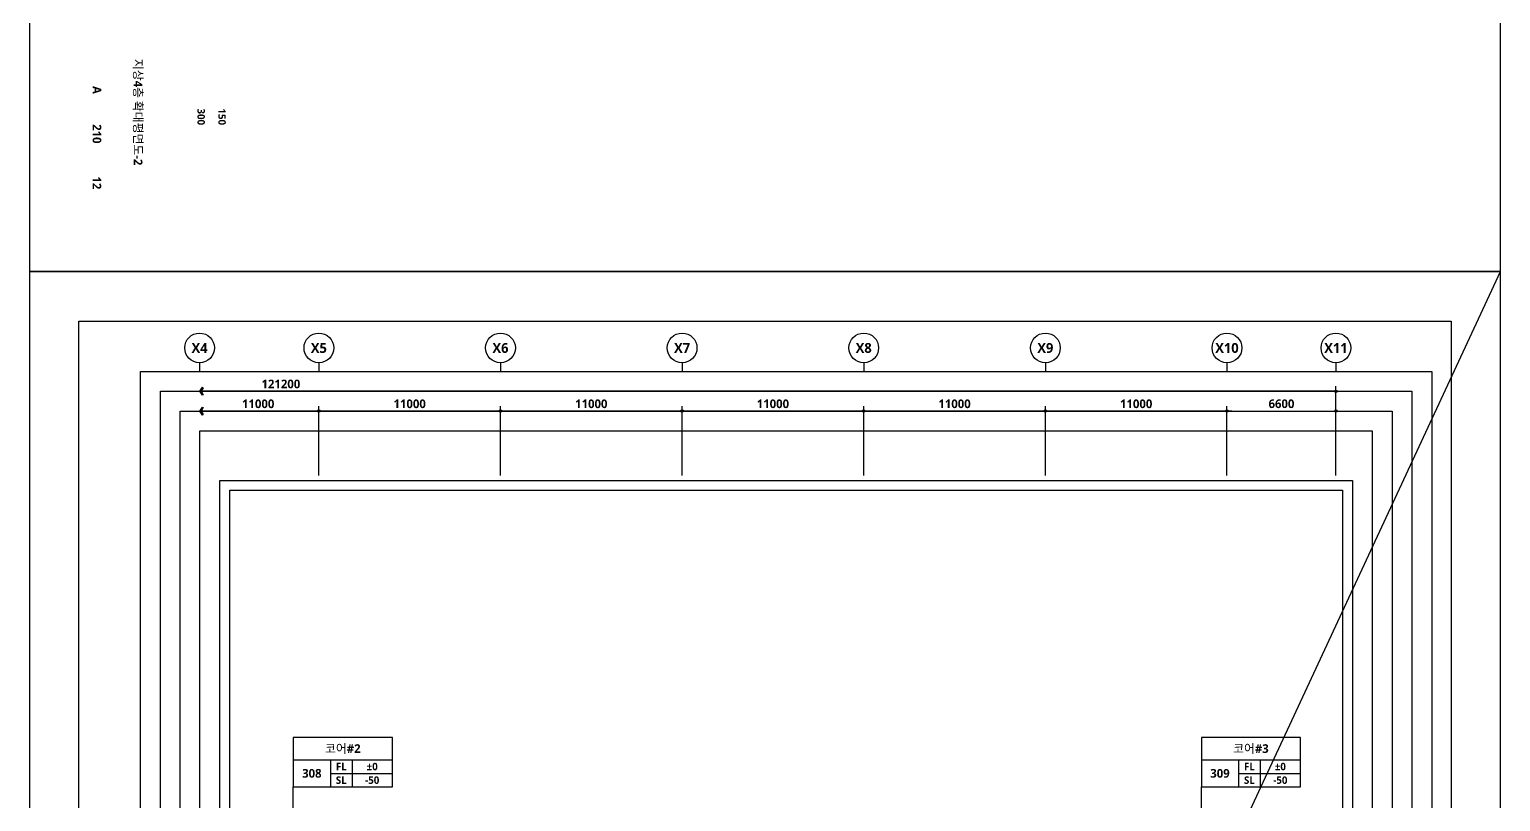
# Model space of a CAD drawing. Header units: millimetres. Extents: x -63924 to 190228206, y 0 to 456875599.
# Drawn here: x 89100 to 178200, y 597886 to 644677 of the extents above; entities that cross this region are included whole.
import ezdxf
from ezdxf.enums import TextEntityAlignment as Align

# ---------------------------------------------------------------- set-up
doc = ezdxf.new("R2010")
doc.units = ezdxf.units.MM
doc.header["$LTSCALE"] = 150
doc.header["$MEASUREMENT"] = 0
doc.header["$PDSIZE"] = -10
doc.layers.get('0').update_dxf_attribs({"linetype": 'CONTINUOUS'})
doc.layers.get('Defpoints').update_dxf_attribs({"color": 153, "linetype": 'CONTINUOUS'})
for name, color, linetype in [('A-ANNO-GRA1', 7, 'CONTINUOUS'), ('A-ANNO-TEXT1', 7, 'CONTINUOUS'), ('A-ANNO-TEXT2', 3, 'CONTINUOUS'), ('A-ANNO-TITL', 7, 'CONTINUOUS'), ('A-ST-AXIS-BUB', 7, 'CONTINUOUS'), ('A-ST-AXIS-DIM', 7, 'CONTINUOUS')]:
    doc.layers.add(name, color=color, linetype=linetype)
for name, color, linetype, plot in [('Defpoint', 161, 'CONTINUOUS', False), ('G(그리드1)', 185, 'CONTINUOUS', False), ('G(그리드2)', 235, 'CONTINUOUS', False)]:
    doc.layers.add(name, color=color, linetype=linetype, plot=plot)
doc.styles.add('2020음성 1차', font='')
doc.styles.add('SH_나눔', font='')
doc.styles.add('SH_대대리576', font='')
doc.styles.get('2020음성 1차').set_extended_font_data('NanumGothic', bold=True)
doc.styles.get('SH_나눔').set_extended_font_data('NanumGothic', bold=True)
doc.styles.get('SH_대대리576').set_extended_font_data('NanumGothic', bold=True)
doc.dimstyles.new('SHP 300', dxfattribs={"dimscale": 150, "dimtxt": 3.5, "dimasz": 1, "dimexe": 2, "dimexo": 2, "dimgap": 1, "dimtad": 1, "dimdec": 0, "dimzin": 0, "dimdsep": 46, "dimtxsty": 'SH_대대리576', "dimblk": 'DIMDOT', "dimcen": 0.09, "dimclrt": 3, "dimadec": 0, "dimazin": 1, "dimtfac": 1, "dimtdec": 0, "dimtix": 1, "dimtmove": 2, "dimatfit": 0, "dimldrblk": 'DIMDOT', "dimfxl": 1, "dimtolj": 1, "dimtzin": 0, "dimarcsym": 0})

# ---------------------------------------------------------------- blocks, each defined once
blk = doc.blocks.new('A-ST-AXIS-BUB-1')
at = {"layer": 'A-ST-AXIS-BUB'}
blk.add_line((0, 350), (0, 0), dxfattribs=at)
blk.add_circle((0, 950), 600, dxfattribs=at)
blk = doc.blocks.new('DIMDOT')
at = {"color": 0}
blk.add_line((-2, 0), (2, 0), dxfattribs=at)
for radius in [0.5, 0.25]:
    blk.add_circle((0, 0), radius, dxfattribs=at)
blk = doc.blocks.new('*D102')
at = {"layer": 'A-ST-AXIS-DIM', "color": 0, "lineweight": -2, "transparency": 16777216}
for p, q in [((106630, 617650), (106630, 621850)), ((117480, 621550), (106780, 621550)), ((117630, 617650), (117630, 621850))]:
    blk.add_line(p, q, dxfattribs=at)
at = {"layer": 'Defpoints', "color": 0, "transparency": 16777216}
for p in [(106630, 621550), (106630, 617350), (117630, 617350)]:
    blk.add_point(p, dxfattribs=at)
at = {"layer": 'A-ST-AXIS-DIM', "color": 0, "linetype": 'ByBlock', "lineweight": -2, "transparency": 16777216, "xscale": 150, "yscale": 150, "zscale": 150, "rotation": 180}
blk.add_blockref('DIMDOT', (106630, 621550), dxfattribs=at)
at = {"layer": 'A-ST-AXIS-DIM', "color": 0, "linetype": 'ByBlock', "lineweight": -2, "transparency": 16777216, "xscale": 150, "yscale": 150, "zscale": 150}
blk.add_blockref('DIMDOT', (117630, 621550), dxfattribs=at)
at = {"layer": 'A-ST-AXIS-DIM', "color": 3, "transparency": 16777216, "insert": (112130, 621988), "char_height": 525, "attachment_point": 5, "style": 'SH_대대리576'}
blk.add_mtext('\\A1;11000', dxfattribs=at)
blk = doc.blocks.new('*D103')
at = {"layer": 'A-ST-AXIS-DIM', "color": 0, "lineweight": -2, "transparency": 16777216}
for p, q in [((117630, 617650), (117630, 621850)), ((128480, 621550), (117780, 621550)), ((128630, 617650), (128630, 621850))]:
    blk.add_line(p, q, dxfattribs=at)
at = {"layer": 'Defpoints', "color": 0, "transparency": 16777216}
for p in [(117630, 621550), (117630, 617350), (128630, 617350)]:
    blk.add_point(p, dxfattribs=at)
at = {"layer": 'A-ST-AXIS-DIM', "color": 0, "linetype": 'ByBlock', "lineweight": -2, "transparency": 16777216, "xscale": 150, "yscale": 150, "zscale": 150, "rotation": 180}
blk.add_blockref('DIMDOT', (117630, 621550), dxfattribs=at)
at = {"layer": 'A-ST-AXIS-DIM', "color": 0, "linetype": 'ByBlock', "lineweight": -2, "transparency": 16777216, "xscale": 150, "yscale": 150, "zscale": 150}
blk.add_blockref('DIMDOT', (128630, 621550), dxfattribs=at)
at = {"layer": 'A-ST-AXIS-DIM', "color": 3, "transparency": 16777216, "insert": (123130, 621988), "char_height": 525, "attachment_point": 5, "style": 'SH_대대리576'}
blk.add_mtext('\\A1;11000', dxfattribs=at)
blk = doc.blocks.new('*D104')
at = {"layer": 'A-ST-AXIS-DIM', "color": 0, "lineweight": -2, "transparency": 16777216}
for p, q in [((128630, 617650), (128630, 621850)), ((139480, 621550), (128780, 621550)), ((139630, 617650), (139630, 621850))]:
    blk.add_line(p, q, dxfattribs=at)
at = {"layer": 'Defpoints', "color": 0, "transparency": 16777216}
for p in [(128630, 621550), (128630, 617350), (139630, 617350)]:
    blk.add_point(p, dxfattribs=at)
at = {"layer": 'A-ST-AXIS-DIM', "color": 0, "linetype": 'ByBlock', "lineweight": -2, "transparency": 16777216, "xscale": 150, "yscale": 150, "zscale": 150, "rotation": 180}
blk.add_blockref('DIMDOT', (128630, 621550), dxfattribs=at)
at = {"layer": 'A-ST-AXIS-DIM', "color": 0, "linetype": 'ByBlock', "lineweight": -2, "transparency": 16777216, "xscale": 150, "yscale": 150, "zscale": 150}
blk.add_blockref('DIMDOT', (139630, 621550), dxfattribs=at)
at = {"layer": 'A-ST-AXIS-DIM', "color": 3, "transparency": 16777216, "insert": (134130, 621988), "char_height": 525, "attachment_point": 5, "style": 'SH_대대리576'}
blk.add_mtext('\\A1;11000', dxfattribs=at)
blk = doc.blocks.new('*D105')
at = {"layer": 'A-ST-AXIS-DIM', "color": 0, "lineweight": -2, "transparency": 16777216}
for p, q in [((139630, 617650), (139630, 621850)), ((150480, 621550), (139780, 621550)), ((150630, 617650), (150630, 621850))]:
    blk.add_line(p, q, dxfattribs=at)
at = {"layer": 'Defpoints', "color": 0, "transparency": 16777216}
for p in [(139630, 621550), (139630, 617350), (150630, 617350)]:
    blk.add_point(p, dxfattribs=at)
at = {"layer": 'A-ST-AXIS-DIM', "color": 0, "linetype": 'ByBlock', "lineweight": -2, "transparency": 16777216, "xscale": 150, "yscale": 150, "zscale": 150, "rotation": 180}
blk.add_blockref('DIMDOT', (139630, 621550), dxfattribs=at)
at = {"layer": 'A-ST-AXIS-DIM', "color": 0, "linetype": 'ByBlock', "lineweight": -2, "transparency": 16777216, "xscale": 150, "yscale": 150, "zscale": 150}
blk.add_blockref('DIMDOT', (150630, 621550), dxfattribs=at)
at = {"layer": 'A-ST-AXIS-DIM', "color": 3, "transparency": 16777216, "insert": (145130, 621988), "char_height": 525, "attachment_point": 5, "style": 'SH_대대리576'}
blk.add_mtext('\\A1;11000', dxfattribs=at)
blk = doc.blocks.new('*D106')
at = {"layer": 'A-ST-AXIS-DIM', "color": 0, "lineweight": -2, "transparency": 16777216}
for p, q in [((150630, 617650), (150630, 621850)), ((161480, 621550), (150780, 621550)), ((161630, 617650), (161630, 621850))]:
    blk.add_line(p, q, dxfattribs=at)
at = {"layer": 'Defpoints', "color": 0, "transparency": 16777216}
for p in [(150630, 621550), (150630, 617350), (161630, 617350)]:
    blk.add_point(p, dxfattribs=at)
at = {"layer": 'A-ST-AXIS-DIM', "color": 0, "linetype": 'ByBlock', "lineweight": -2, "transparency": 16777216, "xscale": 150, "yscale": 150, "zscale": 150, "rotation": 180}
blk.add_blockref('DIMDOT', (150630, 621550), dxfattribs=at)
at = {"layer": 'A-ST-AXIS-DIM', "color": 0, "linetype": 'ByBlock', "lineweight": -2, "transparency": 16777216, "xscale": 150, "yscale": 150, "zscale": 150}
blk.add_blockref('DIMDOT', (161630, 621550), dxfattribs=at)
at = {"layer": 'A-ST-AXIS-DIM', "color": 3, "transparency": 16777216, "insert": (156130, 621988), "char_height": 525, "attachment_point": 5, "style": 'SH_대대리576'}
blk.add_mtext('\\A1;11000', dxfattribs=at)
blk = doc.blocks.new('*D118')
at = {"layer": 'A-ST-AXIS-DIM', "color": 0, "lineweight": -2, "transparency": 16777216}
for p, q in [((161630, 617650), (161630, 621850)), ((161780, 621550), (168080, 621550)), ((168230, 617650), (168230, 621850))]:
    blk.add_line(p, q, dxfattribs=at)
at = {"layer": 'Defpoints', "color": 0, "transparency": 16777216}
for p in [(168230, 621550), (161630, 617350), (168230, 617350)]:
    blk.add_point(p, dxfattribs=at)
at = {"layer": 'A-ST-AXIS-DIM', "color": 0, "linetype": 'ByBlock', "lineweight": -2, "transparency": 16777216, "xscale": 150, "yscale": 150, "zscale": 150, "rotation": 180}
blk.add_blockref('DIMDOT', (161630, 621550), dxfattribs=at)
at = {"layer": 'A-ST-AXIS-DIM', "color": 0, "linetype": 'ByBlock', "lineweight": -2, "transparency": 16777216, "xscale": 150, "yscale": 150, "zscale": 150}
blk.add_blockref('DIMDOT', (168230, 621550), dxfattribs=at)
at = {"layer": 'A-ST-AXIS-DIM', "color": 3, "transparency": 16777216, "insert": (164930, 621990), "char_height": 525, "attachment_point": 5, "style": 'SH_대대리576'}
blk.add_mtext('\\A1;6600', dxfattribs=at)
blk = doc.blocks.new('G$C9D92D8A7')
at = {"layer": 'A-ANNO-GRA1'}
for p, q in [((0, 11), (40, 11)), ((15, 11), (15, 0)), ((23.75, 11), (23.75, 0)), ((15, 5.5), (40, 5.5))]:
    blk.add_line(p, q, dxfattribs=at)
blk.add_lwpolyline([(0, 20), (0, 0), (40, 0), (40, 20)], close=True, dxfattribs=at)
at = {"style": '2020음성 1차'}
for tag, height, p in [('실명', 3.5, (20, 15.5)), ('실번호', 3.5, (7.5, 5.5)), ('마감레벨', 3, (31.875, 8.25)), ('구조레벨', 3, (31.875, 2.75))]:
    blk.add_attdef(tag, text='', height=height, dxfattribs=at).set_placement(p, align=Align.MIDDLE_CENTER)
at = {"layer": 'A-ANNO-TEXT1', "style": 'SH_나눔'}
for s, p in [('FL', (19.375, 8.25)), ('SL', (19.375, 2.75))]:
    blk.add_text(s, height=3, dxfattribs=at).set_placement(p, align=Align.MIDDLE)

msp = doc.modelspace()

# ---------------------------------------------------------------- linework, layer by layer
for points in [[(105080, 592800), (105080, 598772.8)], [(160080, 592800), (160080, 598772.8)]]:
    msp.add_lwpolyline(points)
at = {"layer": 'A-ST-AXIS-DIM'}
for p, q in [((168230, 617650), (168230, 623050)), ((168230, 622750), (99430, 622750)), ((106480, 621550), (99430, 621550)), ((106630, 617650), (106630, 621850))]:
    msp.add_line(p, q, dxfattribs=at)
at = {"layer": 'A-ST-AXIS-DIM', "linetype": 'Continuous'}
for points in [[(99573.4, 622994.6), (99622.3, 622965.9), (99495.7, 622750), (99622.4, 622534), (99573.4, 622505.4), (99430, 622750)], [(99573.4, 621794.6), (99622.3, 621765.9), (99495.7, 621550), (99622.4, 621334), (99573.4, 621305.4), (99430, 621550)]]:
    msp.add_lwpolyline(points, close=True, dxfattribs=at)
at = {"layer": 'Defpoint'}
msp.add_line((161630, 594350), (178200, 630000), dxfattribs=at)
for points in [[(89100, 630000), (178200, 630000), (178200, 756000), (89100, 756000)], [(89100, 504000), (178200, 504000), (178200, 630000), (89100, 630000)], [(92100, 627000), (175200, 627000), (175200, 520500), (92100, 520500)]]:
    msp.add_lwpolyline(points, close=True, dxfattribs=at)
at = {"layer": 'G(그리드1)'}
for points in [[(174030, 522550), (95830, 522550), (95830, 623950), (174030, 623950)], [(172830, 524750), (97030, 524750), (97030, 622750), (172830, 622750)], [(171630, 525950), (98230, 525950), (98230, 621550), (171630, 621550)], [(170430, 527150), (99430, 527150), (99430, 620350), (170430, 620350)], [(169230, 530150), (100630, 530150), (100630, 617350), (169230, 617350)]]:
    msp.add_lwpolyline(points, close=True, dxfattribs=at)
at = {"layer": 'G(그리드2)'}
msp.add_lwpolyline([(168630, 530750), (101230, 530750), (101230, 616750), (168630, 616750)], close=True, dxfattribs=at)

# ---------------------------------------------------------------- block references
at = {"layer": 'A-ANNO-TEXT1'}
ref = msp.add_blockref('G$C9D92D8A7', (105080, 598772.8), dxfattribs=dict(at, xscale=150, yscale=150, zscale=150))
ref.add_attrib('실명', '코어#2', dxfattribs={"layer": 'A-ANNO-TEXT2', "height": 525, "style": '2020음성 1차'}).set_placement((108080, 601097.8, 206000), align=Align.MIDDLE_CENTER)
ref.add_attrib('실번호', '308', dxfattribs={"layer": 'A-ANNO-TEXT2', "height": 525, "style": '2020음성 1차'}).set_placement((106205, 599597.8, 206000), align=Align.MIDDLE_CENTER)
ref.add_attrib('마감레벨', '%%p0', dxfattribs={"height": 450, "style": '2020음성 1차'}).set_placement((109861.3, 600010.3, 206000), align=Align.MIDDLE_CENTER)
ref.add_attrib('구조레벨', '-50', dxfattribs={"height": 450, "style": '2020음성 1차'}).set_placement((109861.3, 599185.3, 206000), align=Align.MIDDLE_CENTER)
ref = msp.add_blockref('G$C9D92D8A7', (160080, 598772.8), dxfattribs=dict(at, xscale=150, yscale=150, zscale=150))
ref.add_attrib('실명', '코어#3', dxfattribs={"layer": 'A-ANNO-TEXT2', "height": 525, "style": '2020음성 1차'}).set_placement((163080, 601097.8, 206000), align=Align.MIDDLE_CENTER)
ref.add_attrib('실번호', '309', dxfattribs={"layer": 'A-ANNO-TEXT2', "height": 525, "style": '2020음성 1차'}).set_placement((161205, 599597.8, 206000), align=Align.MIDDLE_CENTER)
ref.add_attrib('마감레벨', '%%p0', dxfattribs={"height": 450, "style": '2020음성 1차'}).set_placement((164861.3, 600010.3, 206000), align=Align.MIDDLE_CENTER)
ref.add_attrib('구조레벨', '-50', dxfattribs={"height": 450, "style": '2020음성 1차'}).set_placement((164861.3, 599185.3, 206000), align=Align.MIDDLE_CENTER)
at = {"layer": 'A-ST-AXIS-BUB', "xscale": 1.5, "yscale": 1.5, "zscale": 1.5}
for p in [(99405, 623950), (106630, 623950), (117630, 623950), (128630, 623950), (139630, 623950), (150630, 623950), (161630, 623950), (168230, 623950)]:
    msp.add_blockref('A-ST-AXIS-BUB-1', p, dxfattribs=at)
at = {"layer": 'A-ST-AXIS-DIM', "xscale": 150, "yscale": 150, "zscale": 150}
for p in [(168230, 622750), (106630, 621550)]:
    msp.add_blockref('DIMDOT', p, dxfattribs=at)

# ---------------------------------------------------------------- texts
at = {"layer": 'A-ANNO-TEXT1', "style": 'SH_대대리576'}
for s, p in [('X4', (99405, 625375)), ('X5', (106630, 625375)), ('X6', (117630, 625375)), ('X7', (128630, 625375)), ('X8', (139630, 625375)), ('X9', (150630, 625375)), ('X10', (161630, 625375)), ('X11', (168230, 625375))]:
    msp.add_text(s, height=600, dxfattribs=at).set_placement(p, align=Align.MIDDLE_CENTER)
at = {"layer": 'A-ANNO-TITL', "style": 'SH_대대리576'}
for s, height, p in [('지상4층 확대평면도-2', 525, (95695.9, 639664.9)), ('A', 525, (93190.6, 641006.2)), ('300', 450, (99500.1, 639382.2)), ('150', 450, (100766.7, 639382.2)), ('210', 525, (93190.6, 638349.6)), ('12', 525, (93190.6, 635376.4))]:
    msp.add_text(s, height=height, rotation=270, dxfattribs=at).set_placement(p, align=Align.MIDDLE)
at = {"layer": 'A-ST-AXIS-DIM', "color": 3, "char_height": 525, "attachment_point": 5, "style": 'SH_대대리576'}
for s, insert in [('\\A1;121200', (104330, 623189.7)), ('\\A1;11000', (102955, 621987.9))]:
    msp.add_mtext(s, dxfattribs=dict(at, insert=insert))

# ---------------------------------------------------------------- dimensions: what is measured, and where the dimension line sits
at = {"layer": 'A-ST-AXIS-DIM'}
for base, p1, p2, picture, middle in [((106630, 621550), (117630, 617350), (106630, 617350), '*D102', (112130, 621987.9)), ((117630, 621550), (128630, 617350), (117630, 617350), '*D103', (123130, 621987.9)), ((128630, 621550), (139630, 617350), (128630, 617350), '*D104', (134130, 621987.9)), ((139630, 621550), (150630, 617350), (139630, 617350), '*D105', (145130, 621987.9)), ((150630, 621550), (161630, 617350), (150630, 617350), '*D106', (156130, 621987.9))]:
    dim = msp.add_linear_dim(base=base, p1=p1, p2=p2, dimstyle='SHP 300', override={"dimtxsty": 'SH_대대리576', "dimldrblk": 'DIMDOT'}, dxfattribs=at)
    dim.commit()
    dim.dimension.update_dxf_attribs({"geometry": picture, "text_midpoint": middle})
dim = msp.add_linear_dim(base=(168230, 621550), p1=(161630, 617350), p2=(168230, 617350), angle=180, dimstyle='SHP 300', override={"dimtxsty": 'SH_대대리576', "dimldrblk": 'DIMDOT'}, dxfattribs=at)
dim.commit()
dim.dimension.update_dxf_attribs({"geometry": '*D118', "text_midpoint": (164930, 621989.7)})

doc.saveas('drawing.dxf')
